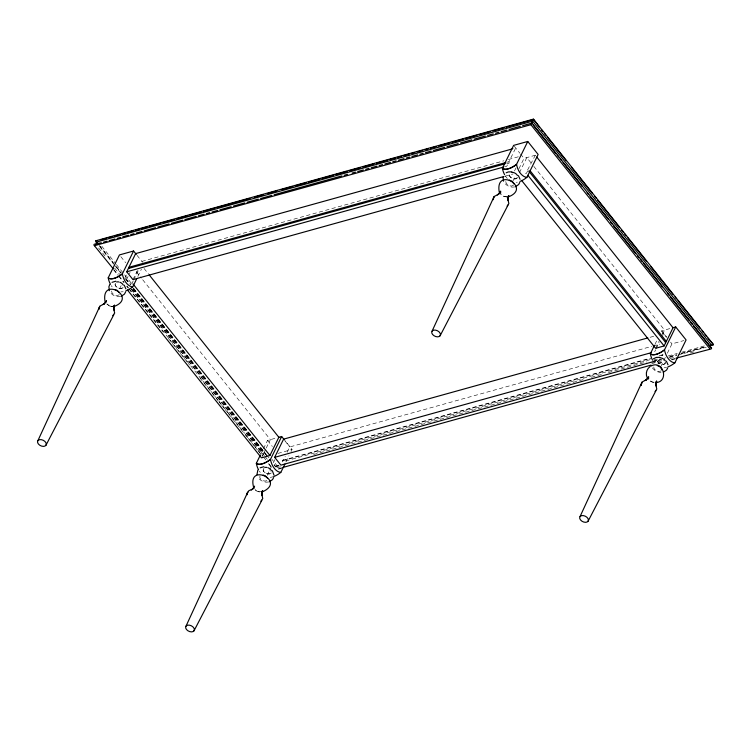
<?xml version="1.0" encoding="UTF-8"?>
<svg xmlns="http://www.w3.org/2000/svg" width="751" height="751" viewBox="0 0 751 751"><rect width="100%" height="100%" fill="white"/><g stroke="black" fill="none" stroke-linecap="round" stroke-linejoin="round"><path stroke-width="0.56" stroke-dasharray="3.75 2.82" d="M111.599 290.984C111.373 294.364 116.781 297.067 119.39 294.655M653.736 366.929C653.426 370.271 659.181 373.059 661.528 370.6M665.283 362.142C665.086 367.558 654.224 362.001 657.97 358.762M527.577 169.998L535.313 155.241M275.551 466.634L274.134 464.296M505.761 181.507C505.507 184.558 511.055 187.703 513.571 185.112M115.372 283.249C113.673 286.741 120.77 290.13 122.845 287.577M259.977 475.881C258.475 479.551 265.047 482.63 267.45 480.199M517.326 177.367C515.364 181.207 507.948 177.227 509.516 173.763M275.739 466.643L276.34 464.869L271.965 459.377M119.625 288.741L121.155 285.624M124.722 278.339L126.759 274.171M126.459 279.766L130.064 272.406M132.965 279.597L137.424 270.501M133.199 280.968L132.214 282.986L129.031 283.869M133.697 279.954L138.156 270.848M137.837 276.49L141.404 269.205M260.907 453.951L262.953 449.793M263.46 448.751L267.544 440.424L277.326 437.702M262.259 456.186L264.061 453.36L132.899 289.079M132.505 289.032L263.667 453.313L265.732 449.107M266.239 448.056L270.369 439.635L142.117 279.006M267.215 475.28L269.252 471.112M269.759 470.079L271.289 466.953M273.326 462.785L274.857 459.668M650.141 359.673L282.498 461.846C281.569 459.471 285.596 459.734 285.164 456.411M287.22 452.205L289.802 446.939L651.802 346.342M285.934 461.987L288.994 455.735M291.031 451.576L292.055 449.492L285.136 440.828M506.747 162.291L509 161.662L515.702 147.985L513.449 148.614M514.501 170.956L515.984 167.914M512.783 181.282L515.336 176.072M518.903 168.787L524.001 158.386L535.961 155.063M519.401 172.768L526.827 157.597L531.933 163.99M527.606 170.965L526.395 173.443L524.273 174.035M654.947 344.399L656.984 340.241M655.632 348.295L659.106 341.217M662.57 334.139L664.551 330.093L532.656 164.901M654.703 351.731L655.698 349.713M656.196 348.699L659.162 342.634M662.635 335.556L663.621 333.528L661.368 334.157M660.739 366.77L663.283 361.56M663.8 360.527L665.33 357.401M667.367 353.233L671.957 343.874L683.917 340.55M275.307 466.465L278.94 465.16M263.986 468.277C260.109 472.877 272.913 476.857 270.989 470.924M506.728 163.746L509.103 163.033L509 161.662M660.889 355.636C665.677 354.782 660.964 353.956 662.551 356.227M141.883 261.395L503.883 160.798M508.399 159.541L518.547 156.724M504.531 166.816L506.784 166.187L508.399 162.883L508.981 163.117M505.113 176.175L513.008 173.988M666.738 337.424L661.547 330.928L671.366 328.149M650.094 337.293L654.6 336.035M652.929 346.033L659.697 344.146M277.917 453.426L292.055 449.492M282.517 460.391L650.159 358.218M659.181 355.711L662.57 354.772M283.099 460.626L650.741 358.452M313.618 454.515L585.808 378.87M591.459 377.302L602.753 374.158M608.394 372.59L646.799 361.916M653.577 360.039L659.218 358.471M668.259 355.955L677.289 353.449M681.814 352.191L705.527 345.601M653.896 360.959L659.547 359.391M669.714 356.565L676.482 354.688M681.007 353.43L705.846 346.53M278.987 465.451L275.598 466.399L274.134 464.569M652.826 361.56L659.603 359.682M669.77 356.856L676.548 354.97M681.063 353.721L705.912 346.812M651.906 362.038L660.936 359.532M275.589 466.897L278.978 465.949M651.981 362.292L662.157 359.466M668.934 357.579L676.848 355.383M677.984 355.073L706.24 347.215M276.856 467.807L281.372 466.549M651.83 363.597L663.124 360.461M669.901 358.574L674.417 357.326M690.235 352.932L694.75 351.675M278.368 468.708L281.756 467.76M657.857 363.24L663.508 361.672M671.413 359.476L674.802 358.537M278.358 469.197L281.756 468.258M658.148 363.662L663.8 362.085M671.713 359.889L675.102 358.95M514.735 186.952C510.483 187.863 505.808 185.619 503.771 181.798M507.282 196.687L504.024 196.433L501.152 194.425M120.545 296.495C116.302 297.415 111.627 295.162 109.59 291.341M113.091 306.23L110.979 306.286M268.651 481.992C264.399 482.902 259.724 480.659 257.687 476.838M261.198 491.727L257.94 491.473M506.981 197.109L502.757 195.955L500.532 194.077M112.8 306.652L109.834 305.976M661.04 372.674L655.595 371.247L651.718 367.286M654.224 382.315L651.971 381.921L649.099 379.912M653.53 382.484L650.713 381.442L648.479 379.565M259.499 492.036L256.673 490.994M109.956 306.155L106.342 303.62M108.735 305.46L106.971 303.967M255.443 490.131L256.833 490.957M255.068 489.464L255.856 490.272M514.313 146.248L519.852 153.185M520.546 154.049L524.001 158.386M661.575 330.872L666.419 336.936M670.568 342.137L671.957 343.874M137.039 255.331L142.568 262.268M284.958 440.875L289.802 446.939M144.042 268.436L148.416 273.908M136.288 271.702L141.395 278.095M120.827 256.664L125.67 262.728M267.544 440.424L272.378 446.488M101.798 246.253L115.682 263.629M116.405 264.549L132.476 284.667M99.47 245.53L113.354 262.925M116.274 266.586L121.39 272.998M125.774 278.49L130.89 284.892M133.819 288.553L266.089 454.233M266.821 455.144L269.018 457.894M99.592 245.952L113.467 263.329M116.386 266.99L120.77 272.482M125.886 278.884L130.261 284.366M133.19 288.027L267.563 456.336M99.845 246.816L113.748 264.239M114.481 265.159L121.071 273.411M125.464 278.912L129.125 283.502M133.518 289.004L268.22 457.725M274.077 465.057L275.542 466.887M98.597 247.99L106.633 258.053M114.659 268.116L119.775 274.519M131.463 289.154L264.371 455.622M265.103 456.542L267.29 459.283M131.172 289.342L263.066 454.543M113.917 269.637L118.292 275.129M119.024 276.039L124.14 282.442M127.06 286.103L128.515 287.933M129.247 288.844L218.344 400.443M219.076 401.353L244.638 433.374M245.37 434.285L262.897 456.242M263.629 457.152L265.816 459.894M268.736 463.555L271.655 467.216M113.467 269.637L117.86 275.138M118.592 276.058L123.718 282.479M126.647 286.15L128.111 287.98M128.843 288.9L163.249 331.998M168.374 338.41L189.609 365.005M199.86 377.837L218.156 400.762M218.888 401.682L221.085 404.432M221.817 405.352L224.746 409.013M225.478 409.933L227.675 412.684M228.407 413.604L244.516 433.778M245.248 434.688L247.445 437.448M248.177 438.359L251.106 442.029M251.838 442.949L254.035 445.7M254.767 446.61L257.696 450.281M258.428 451.201L260.625 453.951M268.67 464.034L271.599 467.704M517.336 182.164A13.434 6.027 -38.6 0 1 516.172 182.296M507.329 178.456A13.434 8.27 74.5 0 1 505.423 176.072M517.345 177.912A4.572 2.957 26.1 0 1 511.675 178.062A4.572 2.957 26.1 0 1 509.469 173.35M123.155 291.707A13.434 6.027 -38.6 0 1 120.93 291.81M112.162 286.882A13.434 8.27 74.5 0 1 111.242 285.615M123.164 287.455A4.572 2.957 26.1 0 1 117.494 287.605A4.572 2.957 26.1 0 1 115.278 282.902M666.55 367.361A13.434 6.027 -38.6 0 1 664.119 367.783M654.29 362.827A13.434 8.27 74.5 0 1 653.379 361.56M665.611 362.695A4.572 2.957 26.1 0 1 660.157 363.831A4.572 2.957 26.1 0 1 657.416 358.837M273.852 476.481A13.434 6.027 -38.6 0 1 269.027 477.307M260.259 472.379A13.434 8.27 74.5 0 1 259.339 471.112M271.261 472.952A4.572 2.957 26.1 0 1 265.591 473.102A4.572 2.957 26.1 0 1 263.385 468.389"/><path stroke-width="1.13" d="M99.104 309.262L99.77 306.126L104.267 303.864L103.112 304.371L104.924 303.16L104.258 303.798L106.482 300.663L106.144 302.212M247.201 494.759L247.239 492.994M493.285 199.719L493.961 196.584L498.448 194.321L497.303 194.819L499.115 193.617L498.439 194.256L500.673 191.12L500.598 193.542M503.067 177.227L503.527 181.16M641.204 385.066L641.908 382.062L646.395 379.799L645.25 380.306L647.062 379.105L646.386 379.743L648.62 376.598L648.554 379.03M641.241 385.207L641.842 382.484L580.025 516.613M675.928 358.218L711.272 348.896L711.648 348.135L531.642 122.676L531.642 123.446L533.388 119.118L713.234 344.324C714.079 346.709 708.963 343.836 709.761 346.511M539.227 126.928L533.435 119.118L95.724 240.808L95.743 241.681L97.611 243.587M709.808 348.802L530.891 124.704L531.642 122.676M129.153 268.511L128.956 267.281L135.649 253.603L512.313 148.923M99.141 307.807L99.705 306.539L37.897 440.677M109.749 284.573L108.886 286.769L109.336 290.703M125.577 292.017L124.469 294.101L121.23 296.298M247.248 493.294L248.928 490.619L252.364 489.352L253.031 488.657L251.219 489.859L252.364 489.352L254.589 486.15L254.251 486.864M257.846 470.07L256.955 474.623M273.674 477.514L272.566 479.598L269.327 481.785M493.332 198.255L493.895 196.997L432.078 331.135M519.758 182.474L518.65 184.558L515.411 186.746M667.714 367.962L666.606 370.046L663.368 372.233M185.995 626.165L247.802 492.036M136.344 254.467L133.575 251.003L122.357 273.899A13.734 6.158 -38.6 0 1 108.219 277.823A13.434 8.27 74.5 0 0 110.416 284.225M503.987 176.494L132.965 279.597L126.731 271.806L128.355 268.501L505.019 163.821M125.746 290.984A13.434 6.027 -38.6 0 0 132.739 286.891L136.813 278.565M260.4 454.993L256.326 463.32A13.434 8.27 74.5 0 0 258.513 469.713M127.37 289.905L261.451 457.838L269.928 455.481L278.846 437.279L149.139 274.828M284.441 439.964L281.672 436.491L270.463 459.396A13.434 6.027 -38.6 0 1 256.326 463.32A13.734 6.158 -38.6 0 0 270.463 459.396A13.434 8.27 74.5 0 0 280.836 472.388A13.434 6.027 -38.6 0 1 273.852 476.481M651.906 362.038L280.883 465.141L274.659 457.35L283.578 439.147L647.831 337.912M280.836 472.388L284.92 464.062M519.936 181.442A13.434 6.027 -38.6 0 0 526.92 177.349L538.138 154.453L527.765 141.46L516.547 164.356A13.734 6.158 -38.6 0 1 502.41 168.28A13.434 8.27 74.5 0 0 504.597 174.673M654.44 345.441L650.357 353.768A13.434 8.27 74.5 0 0 652.544 360.161M521.56 180.362L655.632 348.295L664.119 345.939L665.733 342.634L528.742 171.05M665.733 342.634L665.358 342.212L666.334 341.414L673.037 327.736L536.768 157.062M674.877 362.836L686.085 339.94L675.712 326.938L664.494 349.844A13.734 6.158 -38.6 0 1 650.357 353.768A13.434 6.027 -38.6 0 0 664.494 349.844A13.434 8.27 74.5 0 0 674.877 362.836A13.434 6.027 -38.6 0 1 667.883 366.929M45.924 445.324A4.656 3.013 26.1 0 0 41.427 439.692A4.656 3.013 26.1 0 0 38.376 443.982A4.656 3.013 26.1 0 0 45.924 445.324L113.814 314.707M194.021 630.812A4.656 3.013 26.1 0 0 189.524 625.189A4.656 3.013 26.1 0 0 186.473 629.479A4.656 3.013 26.1 0 0 194.021 630.812L261.911 500.194M440.105 335.781A4.656 3.013 26.1 0 0 435.608 330.149A4.656 3.013 26.1 0 0 432.557 334.439A4.656 3.013 26.1 0 0 440.105 335.781L507.995 205.154M588.061 521.26A4.656 3.013 26.1 0 0 583.565 515.637A4.656 3.013 26.1 0 0 580.514 519.927A4.656 3.013 26.1 0 0 588.061 521.26L655.952 390.642M113.917 305.864L114.518 305.31L113.73 308.257L113.758 307.309L114.096 310.135L113.683 308.811L114.668 313.073L112.772 315.692M508.108 196.321L508.699 195.758L507.911 198.715L507.939 197.766L508.277 200.592L507.873 199.268L508.849 203.587L507.122 206.056M262.024 491.361L262.615 490.797L261.827 493.745L261.855 492.806L262.193 495.622L261.789 494.308L262.766 498.57L260.869 501.18M649.972 366.657C646.545 369.107 645.306 373.998 647.231 377.753M656.055 381.808L656.646 381.245L655.858 384.193L655.886 383.254L656.233 386.07L655.82 384.756L656.796 389.065L655.079 391.543M653.492 358.753L656.308 357.41L659.782 357.316M112.021 282.32L115.814 281.231M506.202 172.777L508.352 171.923L511.825 171.829M260.118 467.817L263.92 466.728M650.873 366.113C663.152 359.194 669.732 382.006 655.642 382.625M100.812 239.822L106.454 238.255M108.717 237.626L112.106 236.687M114.359 236.058L120.01 234.49M122.272 233.861L125.652 232.923M127.914 232.294L133.565 230.726M135.818 230.097L139.207 229.149M141.47 228.52L147.112 226.952M149.374 226.323L160.667 223.188M162.929 222.559L174.223 219.423M176.485 218.794L187.778 215.659M190.031 215.03L201.324 211.885M203.587 211.266L214.88 208.121M217.142 207.492L249.895 198.395M254.411 197.137L263.451 194.631M267.966 193.373L276.997 190.857M281.522 189.609L292.815 186.464M295.068 185.835L306.37 182.7M308.623 182.071L319.917 178.935M322.179 178.306L333.472 175.171M335.735 174.542L347.028 171.397M349.281 170.768L360.583 167.633M362.836 167.004L374.129 163.868M376.392 163.239L387.685 160.104M389.947 159.475L395.589 157.907M397.852 157.278L401.241 156.33M403.494 155.71L409.145 154.133M411.407 153.514L414.796 152.566M417.049 151.937L422.7 150.369M424.953 149.74L428.342 148.801M430.605 148.172L436.256 146.605M438.509 145.976L449.802 142.84M452.064 142.211L463.358 139.076M465.62 138.447L476.913 135.302M479.166 134.673L490.469 131.538M492.722 130.909L504.015 127.773M506.277 127.144L533.379 119.616M96.306 242.122L532.637 121.136L711.554 345.244L709.301 345.873M113.185 268.727L93.837 245.004L94.213 244.244L101.319 242.761M103.582 242.132L106.971 241.193M109.224 240.564L114.875 238.996M117.137 238.367L120.526 237.429M122.779 236.8L128.43 235.223M130.683 234.603L134.072 233.655M136.335 233.026L141.977 231.458M144.239 230.829L155.532 227.694M157.794 227.065L169.088 223.929M171.35 223.3L182.643 220.165M184.896 219.536L196.189 216.391M198.452 215.772L204.103 214.195M206.356 213.566L209.745 212.627M212.007 211.998L217.649 210.43M219.912 209.801L231.205 206.666M233.467 206.037L244.76 202.901M247.023 202.272L258.316 199.128M260.569 198.508L271.862 195.363M274.124 194.734L341.893 175.903M344.155 175.274L347.535 174.335M352.059 173.077L355.448 172.139M357.701 171.51L363.353 169.942M365.606 169.313L368.994 168.374M371.257 167.745L376.908 166.178M379.161 165.549L382.55 164.61M384.812 163.981L390.454 162.413M392.717 161.784L396.106 160.836M398.368 160.216L404.01 158.639M406.272 158.02L409.661 157.072M411.914 156.443L417.565 154.875M419.818 154.246L423.207 153.307M425.47 152.678L431.121 151.111M433.374 150.482L444.667 147.346M446.929 146.717L458.223 143.582M460.485 142.953L471.778 139.808M474.041 139.179L485.334 136.044M487.587 135.415L493.238 133.847M495.491 133.218L498.88 132.279M501.142 131.65L506.794 130.083M509.047 129.454L520.34 126.318M522.602 125.689L531.633 123.173M530.891 124.704L94.56 245.69M133.575 251.003L119.437 254.927L108.219 277.823A13.434 6.027 -38.6 0 0 122.357 273.899A13.434 8.27 74.5 0 0 132.739 286.891M527.765 141.46L513.628 145.384L502.41 168.28A13.434 6.027 -38.6 0 0 516.547 164.356A13.434 8.27 74.5 0 0 526.92 177.349M128.956 267.281L505.62 162.601M126.731 271.806L503.395 167.126M278.414 437.401L281.672 436.491M672.445 327.849L675.712 326.938M274.659 457.35L651.324 352.67M282.883 467.451L651.079 365.127M95.959 240.677L97.029 240.649M507.695 197.137C533.229 188.069 494.468 165.652 499.284 192.275M113.514 306.68C139.048 297.612 100.287 275.195 105.093 301.818M261.611 492.177C288.271 481.25 245.352 461.152 254.016 488.61M96.503 244.366L95.677 244.328M509.234 180.024L512.323 181.47L513.834 183.845M657.209 365.512L660.289 366.967L661.791 369.332M115.044 289.567L117.212 290.365L119.418 292.608M263.15 475.064L265.31 475.862L267.516 478.105M710.925 347.45L711.488 347.891M713.234 344.324L707.921 338.222M709.958 346.784L710.559 347.281L693.764 326.244M541.415 129.67L542.879 131.5M544.334 133.331L545.799 135.161M547.263 136.992L566.245 160.77M571.361 167.173L592.539 193.702M594.726 196.443L596.191 198.273M597.646 200.104L619.556 227.544M621.753 230.294L623.208 232.125M624.672 233.946L626.127 235.776M627.592 237.607L646.583 261.395M650.957 266.877L672.868 294.317M675.065 297.067L676.52 298.898M677.984 300.719L699.894 328.168M702.082 330.909L703.546 332.74M705.001 334.57L706.466 336.401M533.097 125.004L555.74 153.364M557.195 155.194L558.66 157.025M560.115 158.846L561.579 160.676M563.043 162.507L582.025 186.295M587.141 192.697L588.596 194.518M590.061 196.349L608.319 219.217M610.507 221.967L611.971 223.798M613.426 225.619L635.337 253.068M637.533 255.809L638.988 257.64M640.453 259.47L641.908 261.301M643.372 263.122L662.363 286.91M667.47 293.312L668.934 295.143M670.39 296.974L689.38 320.752M690.845 322.583L692.3 324.413M530.065 170.74L666.334 341.414M527.85 175.265L664.119 345.939M132.936 283.897L269.928 455.481M96.672 242.291L98.137 244.122M666.362 361.128L668.005 364.77M518.415 175.64L520.049 179.292M272.331 470.68L273.984 475.139M124.234 285.183L125.868 288.835M511.844 172.308A4.572 2.957 26.1 0 1 517.42 175.527M116.677 281.991A4.572 2.957 26.1 0 1 118.752 281.935M119.878 282.245A4.572 2.957 26.1 0 1 123.23 285.07M659.8 357.795A4.572 2.957 26.1 0 1 665.367 361.015M264.774 467.488A4.572 2.957 26.1 0 1 266.849 467.432M267.976 467.732A4.572 2.957 26.1 0 1 271.336 470.567M262.578 490.778L262.287 491.492L262.578 490.778M114.481 305.281L114.161 305.995L114.518 305.31M508.662 195.739L508.343 196.452L508.699 195.758M656.618 381.226L656.299 381.94L656.646 381.245"/></g></svg>
